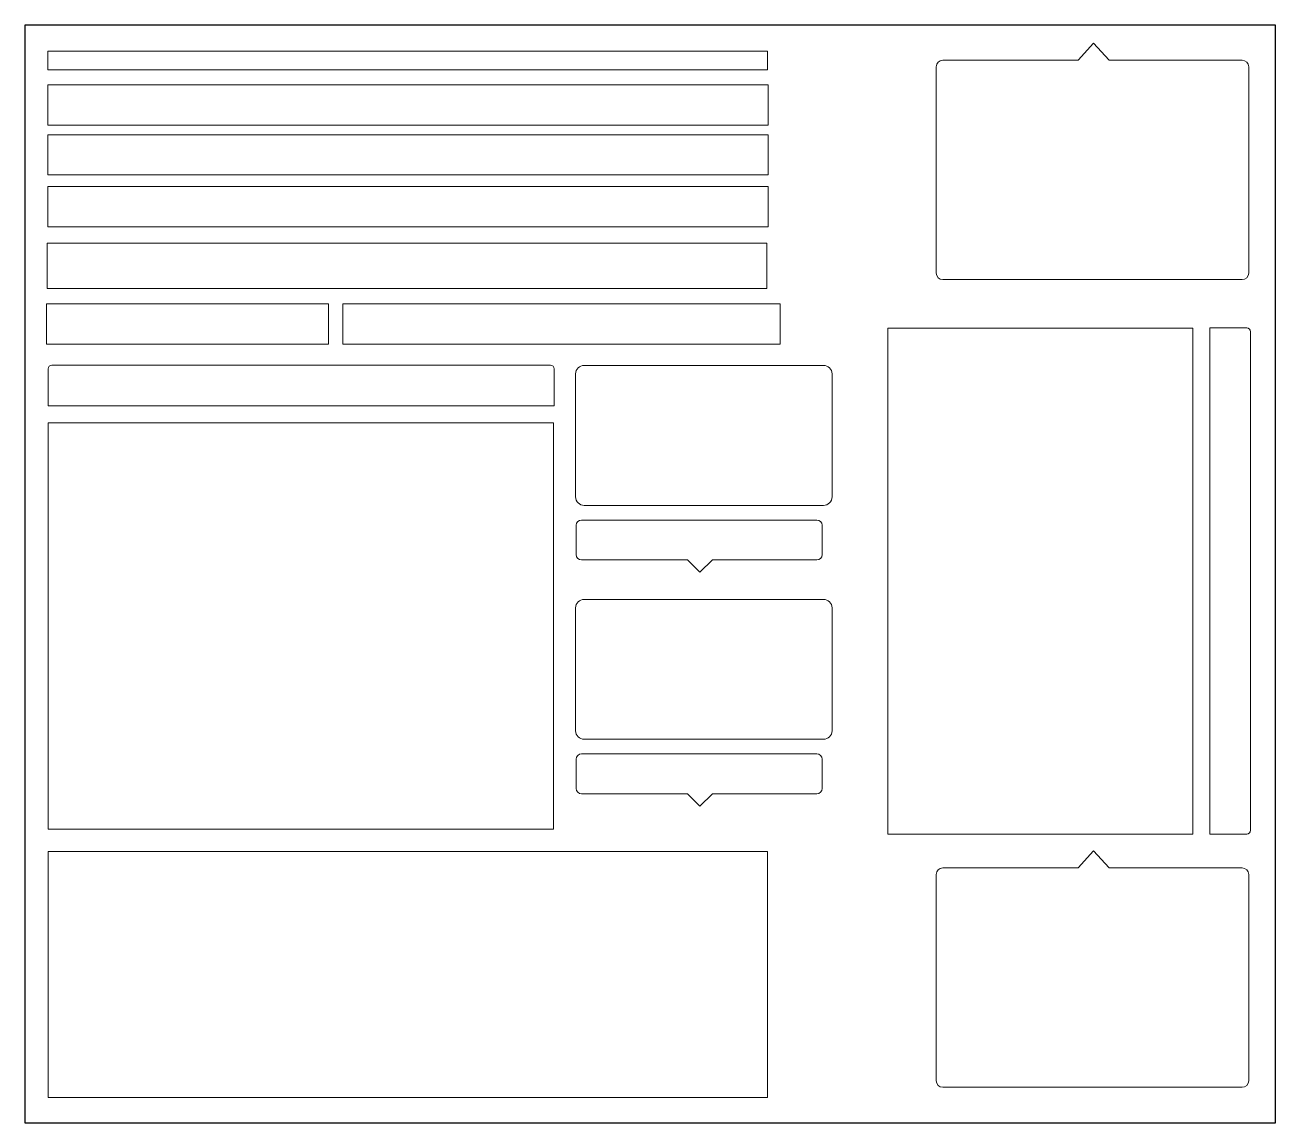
# Model space of a CAD drawing. Header units: millimetres. Extents: x 0 to 210, y 0 to 184.
import ezdxf

# ---------------------------------------------------------------- set-up
doc = ezdxf.new("R2010")
doc.units = ezdxf.units.MM
for name, color, linetype in [('Layer 1', 7, 'Continuous'), ('Layer 51', 7, 'Continuous'), ('Layer 6', 7, 'Continuous')]:
    doc.layers.add(name, color=color, linetype=linetype)

msp = doc.modelspace()

# ---------------------------------------------------------------- linework, layer by layer
msp.add_lwpolyline([(0, 0), (0, 184.5), (210, 184.5), (210, 0)], close=True)
at = {"layer": 'Layer 1', "lineweight": 0}
for points, knots in [([(135.59, 105.2), (135.59, 104.41), (134.95, 103.77), (134.16, 103.77), (134.16, 103.77), (93.93, 103.77), (93.93, 103.77), (93.14, 103.77), (92.5, 104.41), (92.5, 105.2), (92.5, 105.2), (92.5, 125.86), (92.5, 125.86), (92.5, 126.65), (93.14, 127.29), (93.93, 127.29), (93.93, 127.29), (134.16, 127.29), (134.16, 127.29), (134.95, 127.29), (135.59, 126.65), (135.59, 125.86), (135.59, 125.86), (135.59, 105.2), (135.59, 105.2)], [0, 0, 0, 0, 1, 1, 1, 2, 2, 2, 3, 3, 3, 4, 4, 4, 5, 5, 5, 6, 6, 6, 7, 7, 7, 8, 8, 8, 8]), ([(133.92, 95.5), (133.92, 95.02), (133.52, 94.62), (133.04, 94.62), (133.04, 94.62), (115.52, 94.62), (115.52, 94.62), (115.52, 94.62), (113.36, 92.56), (113.36, 92.56), (113.36, 92.56), (111.29, 94.62), (111.29, 94.62), (111.29, 94.62), (93.47, 94.62), (93.47, 94.62), (92.99, 94.62), (92.6, 95.02), (92.6, 95.5), (92.6, 95.5), (92.6, 100.43), (92.6, 100.43), (92.6, 100.92), (92.99, 101.31), (93.47, 101.31), (93.47, 101.31), (133.04, 101.31), (133.04, 101.31), (133.52, 101.31), (133.92, 100.92), (133.92, 100.43), (133.92, 100.43), (133.92, 95.5), (133.92, 95.5)], [0, 0, 0, 0, 1, 1, 1, 2, 2, 2, 3, 3, 3, 4, 4, 4, 5, 5, 5, 6, 6, 6, 7, 7, 7, 8, 8, 8, 9, 9, 9, 10, 10, 10, 11, 11, 11, 11]), ([(135.59, 65.91), (135.59, 65.12), (134.95, 64.47), (134.16, 64.47), (134.16, 64.47), (93.93, 64.47), (93.93, 64.47), (93.14, 64.47), (92.5, 65.12), (92.5, 65.91), (92.5, 65.91), (92.5, 86.56), (92.5, 86.56), (92.5, 87.35), (93.14, 87.99), (93.93, 87.99), (93.93, 87.99), (134.16, 87.99), (134.16, 87.99), (134.95, 87.99), (135.59, 87.35), (135.59, 86.56), (135.59, 86.56), (135.59, 65.91), (135.59, 65.91)], [0, 0, 0, 0, 1, 1, 1, 2, 2, 2, 3, 3, 3, 4, 4, 4, 5, 5, 5, 6, 6, 6, 7, 7, 7, 8, 8, 8, 8]), ([(133.92, 56.2), (133.92, 55.72), (133.52, 55.32), (133.04, 55.32), (133.04, 55.32), (115.52, 55.32), (115.52, 55.32), (115.52, 55.32), (113.36, 53.26), (113.36, 53.26), (113.36, 53.26), (111.29, 55.32), (111.29, 55.32), (111.29, 55.32), (93.47, 55.32), (93.47, 55.32), (92.99, 55.32), (92.6, 55.72), (92.6, 56.2), (92.6, 56.2), (92.6, 61.14), (92.6, 61.14), (92.6, 61.62), (92.99, 62.02), (93.47, 62.02), (93.47, 62.02), (133.04, 62.02), (133.04, 62.02), (133.52, 62.02), (133.92, 61.62), (133.92, 61.14), (133.92, 61.14), (133.92, 56.2), (133.92, 56.2)], [0, 0, 0, 0, 1, 1, 1, 2, 2, 2, 3, 3, 3, 4, 4, 4, 5, 5, 5, 6, 6, 6, 7, 7, 7, 8, 8, 8, 9, 9, 9, 10, 10, 10, 11, 11, 11, 11])]:
    msp.add_open_spline(points, degree=3, knots=knots, dxfattribs=at)
at = {"layer": 'Layer 51', "lineweight": 0}
for points in [[(124.76, 176.96), (3.86, 176.96), (3.86, 180.11), (124.76, 180.11), (124.76, 176.96)], [(124.84, 167.67), (3.86, 167.67), (3.86, 174.44), (124.84, 174.44), (124.84, 167.67)], [(124.84, 159.3), (3.86, 159.3), (3.86, 166.07), (124.84, 166.07), (124.84, 159.3)], [(124.84, 150.61), (3.86, 150.61), (3.86, 157.38), (124.84, 157.38), (124.84, 150.61)], [(124.61, 140.22), (3.71, 140.22), (3.71, 147.85), (124.61, 147.85), (124.61, 140.22)], [(51.01, 130.87), (3.63, 130.87), (3.63, 137.63), (51.01, 137.63), (51.01, 130.87)], [(126.89, 130.87), (53.37, 130.87), (53.37, 137.63), (126.89, 137.63), (126.89, 130.87)], [(144.94, 48.55), (144.94, 133.55), (196.17, 133.55), (196.17, 48.55), (144.94, 48.55)], [(88.79, 49.37), (3.87, 49.37), (3.87, 117.65), (88.79, 117.65), (88.79, 49.37)], [(124.76, 4.31), (3.87, 4.31), (3.87, 45.63), (124.76, 45.63), (124.76, 4.31)]]:
    msp.add_lwpolyline(points, dxfattribs=at)
for points in [[(205.24, 48.55), (205.59, 48.55), (205.88, 48.83), (205.88, 49.19), (205.88, 49.19), (205.88, 132.96), (205.88, 132.96), (205.88, 133.31), (205.59, 133.6), (205.24, 133.6), (205.24, 133.6), (199.05, 133.6), (199.05, 133.6), (199.05, 133.6), (199.05, 48.55), (199.05, 48.55), (199.05, 48.55), (205.24, 48.55), (205.24, 48.55)], [(88.92, 126.71), (88.92, 127.07), (88.64, 127.35), (88.28, 127.35), (88.28, 127.35), (4.51, 127.35), (4.51, 127.35), (4.16, 127.35), (3.87, 127.07), (3.87, 126.71), (3.87, 126.71), (3.87, 120.52), (3.87, 120.52), (3.87, 120.52), (88.92, 120.52), (88.92, 120.52), (88.92, 120.52), (88.92, 126.71), (88.92, 126.71)]]:
    msp.add_open_spline(points, degree=3, knots=[0, 0, 0, 0, 1, 1, 1, 2, 2, 2, 3, 3, 3, 4, 4, 4, 5, 5, 5, 6, 6, 6, 6], dxfattribs=at)
at = {"layer": 'Layer 6', "lineweight": 0}
for points in [[(205.58, 142.82), (205.58, 142.2), (205.08, 141.71), (204.46, 141.71), (204.46, 141.71), (154.19, 141.71), (154.19, 141.71), (153.58, 141.71), (153.08, 142.2), (153.08, 142.82), (153.08, 142.82), (153.08, 177.47), (153.08, 177.47), (153.08, 178.08), (153.58, 178.58), (154.19, 178.58), (154.19, 178.58), (176.95, 178.58), (176.95, 178.58), (176.95, 178.58), (179.51, 181.43), (179.51, 181.43), (179.51, 181.43), (182.16, 178.58), (182.16, 178.58), (182.16, 178.58), (204.46, 178.58), (204.46, 178.58), (205.08, 178.58), (205.58, 178.08), (205.58, 177.47), (205.58, 177.47), (205.58, 142.82), (205.58, 142.82)], [(205.58, 7.11), (205.58, 6.5), (205.08, 6), (204.46, 6), (204.46, 6), (154.19, 6), (154.19, 6), (153.58, 6), (153.08, 6.5), (153.08, 7.11), (153.08, 7.11), (153.08, 41.76), (153.08, 41.76), (153.08, 42.38), (153.58, 42.88), (154.19, 42.88), (154.19, 42.88), (176.95, 42.88), (176.95, 42.88), (176.95, 42.88), (179.51, 45.73), (179.51, 45.73), (179.51, 45.73), (182.16, 42.88), (182.16, 42.88), (182.16, 42.88), (204.46, 42.88), (204.46, 42.88), (205.08, 42.88), (205.58, 42.38), (205.58, 41.76), (205.58, 41.76), (205.58, 7.11), (205.58, 7.11)]]:
    msp.add_open_spline(points, degree=3, knots=[0, 0, 0, 0, 1, 1, 1, 2, 2, 2, 3, 3, 3, 4, 4, 4, 5, 5, 5, 6, 6, 6, 7, 7, 7, 8, 8, 8, 9, 9, 9, 10, 10, 10, 11, 11, 11, 11], dxfattribs=at)

doc.saveas('drawing.dxf')
